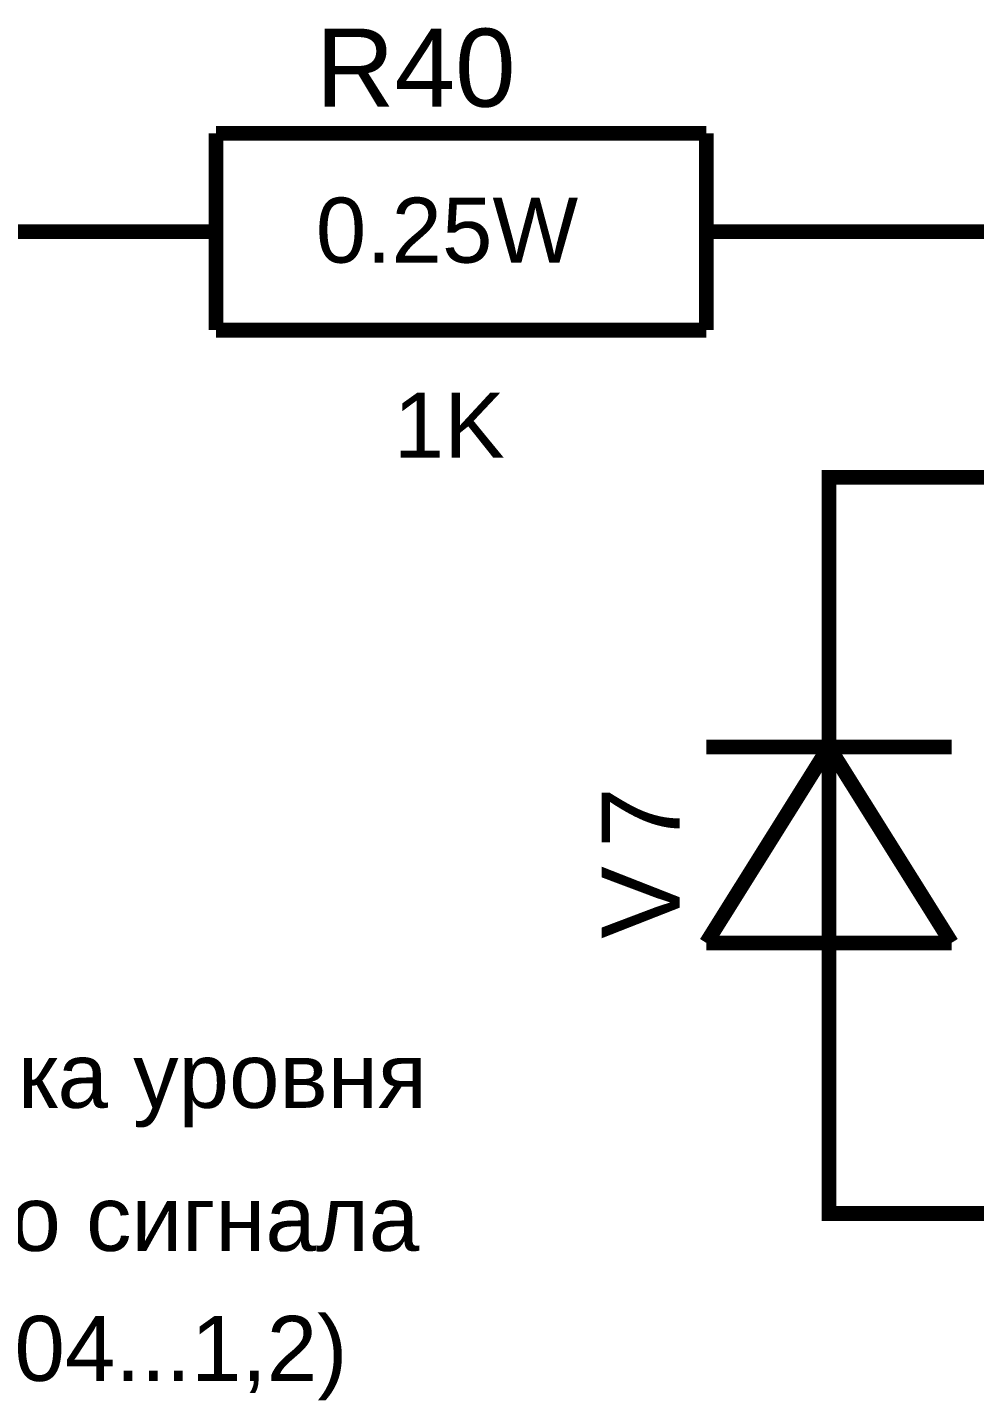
# Model space of a CAD drawing. Header units: millimetres. Extents: x -2024 to 917, y -725 to 13.
# Drawn here: x 823.07 to 842.38, y -387.61 to -359.63 of the extents above; entities that cross this region are included whole.
import ezdxf

# ---------------------------------------------------------------- set-up
doc = ezdxf.new("R2010")
doc.units = ezdxf.units.MM
doc.layers.add('Sheet', color=255, linetype='Continuous')
doc.styles.get("Standard").update_dxf_attribs({"font": 'arial.ttf'})

msp = doc.modelspace()

# ---------------------------------------------------------------- linework, layer by layer
at = {"layer": 'Sheet', "const_width": 0.3}
for points in [[(826.915, -361.793), (826.915, -365.801)], [(826.915, -361.793), (836.912, -361.793)], [(836.912, -361.793), (836.912, -365.801)], [(821.917, -363.797), (824.416, -363.797)], [(826.915, -363.797), (824.416, -363.797)], [(836.912, -363.797), (839.411, -363.797)], [(839.411, -363.797), (846.892, -363.797), (854.39, -363.797)], [(826.915, -365.801), (836.912, -365.801)], [(839.411, -371.298), (839.411, -368.798), (846.892, -368.798), (854.39, -368.798), (854.39, -371.298)], [(839.411, -373.799), (839.411, -371.298)], [(839.411, -378.799), (839.411, -373.799)], [(839.411, -374.295), (836.912, -378.286)], [(836.912, -374.295), (841.911, -374.295)], [(841.911, -378.286), (839.411, -374.295)], [(836.912, -378.286), (841.911, -378.286)], [(839.411, -378.799), (839.411, -381.3)], [(839.411, -381.3), (839.411, -383.8), (846.892, -383.8), (854.39, -383.8), (854.39, -381.3)]]:
    msp.add_lwpolyline(points, dxfattribs=at)

# ---------------------------------------------------------------- texts
at = {"layer": 'Sheet'}
for s, height, p in [('R40', 1.5897, (828.951, -361.247)), ('0.25W', 1.3247, (828.951, -364.426)), ('1K', 1.3247, (830.54, -368.4)), ('Регулировка уровня ', 1.32471, (813.857, -381.647)), ('выходного сигнала ', 1.32471, (814.651, -384.562)), ('(Ку=0,04...1,2)', 1.32471, (817.564, -387.211))]:
    msp.add_text(s, height=height, dxfattribs=at).set_placement(p)
for s, p in [('7', (836.366, -376.349)), ('V', (836.366, -378.203))]:
    msp.add_text(s, height=1.59, rotation=90, dxfattribs=at).set_placement(p)

doc.saveas('drawing.dxf')
